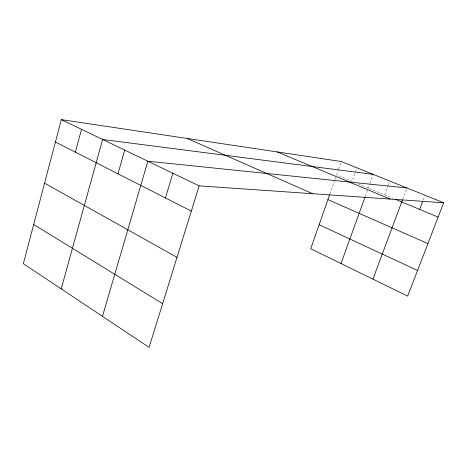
<?xml version="1.0" encoding="UTF-8"?>
<svg xmlns="http://www.w3.org/2000/svg" width="467" height="467" viewBox="0 0 467 467"><rect width="100%" height="100%" fill="white"/><g stroke="black" fill="none" stroke-linecap="round" stroke-linejoin="round"><path stroke-width="0.35" stroke-dasharray="2.33 1.75" d="M329.842 194.114L334.652 180.367M334.897 179.678L336.1 176.246M338.452 169.521L336.579 174.868L352.223 181.371L357.027 167.857M338.686 168.856L341.027 162.172M365.317 196.257L369.759 183.951M370.004 183.268L373.215 174.384M384.767 194.908L388.153 185.691M388.392 185.031L389.84 181.085M402.706 199.286L406.926 187.968M423.236 199.981L424.766 195.936M358.242 183.875L393.237 198.428"/><path stroke-width="0.7" d="M443.65 202.766L341.26 161.506L61.317 119.622L23.35 263.686L149.072 347.378L199.17 185.866L443.65 202.766L407.668 296.107L310.707 248.736L329.597 194.803M75.356 152.149L81.521 129.33M61.2 288.88L102.635 139.481L373.215 174.384M117.976 173.812L124.73 150.094M102.471 316.352L147.864 161.214L406.926 187.968M165.435 197.938L172.878 173.234M341.015 263.54L365.066 196.94M372.94 279.138L402.455 199.952M419.658 209.414L422.723 201.33M395.193 199.246L438.128 217.097M277.176 151.915L390.155 199.07M327.916 199.613L427.912 243.593M187.203 138.46L312.633 193.712M319.119 224.726L417.556 270.451M61.317 119.622L199.17 185.866M55.415 142.015L191.342 211.107M44.575 183.157L176.999 257.352M33.677 224.516L162.633 303.667"/></g></svg>
